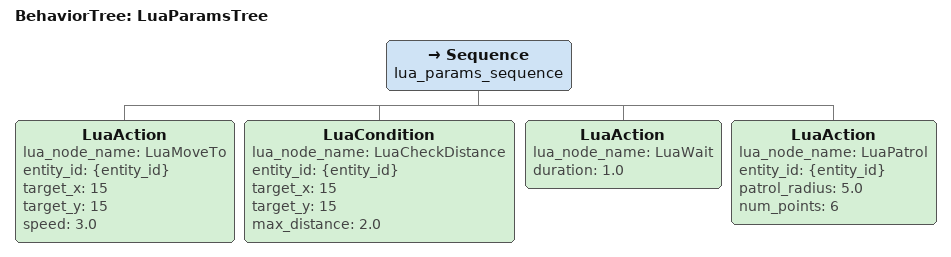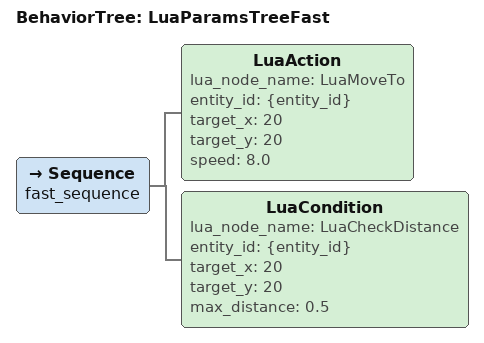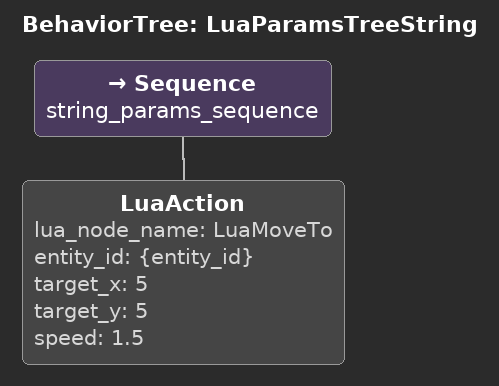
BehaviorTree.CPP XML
<?xml version="1.0"?>
<root main_tree_to_execute="LuaParamsTree">

    <BehaviorTree ID="LuaParamsTree">
        <Sequence name="lua_params_sequence">
            <LuaAction lua_node_name="LuaMoveTo"
                       entity_id="{entity_id}"
                       target_x="15"
                       target_y="15"
                       speed="3.0"/>

            <LuaCondition lua_node_name="LuaCheckDistance"
                          entity_id="{entity_id}"
                          target_x="15"
                          target_y="15"
                          max_distance="2.0"/>

            <!-- Wait action with duration parameter -->
            <LuaAction lua_node_name="LuaWait"
                       duration="1.0"/>

            <!-- Patrol action with multiple parameters -->
            <LuaAction lua_node_name="LuaPatrol"
                       entity_id="{entity_id}"
                       patrol_radius="5.0"
                       num_points="6"/>
        </Sequence>
    </BehaviorTree>

    <!-- Alternative tree with different parameter values -->
    <BehaviorTree ID="LuaParamsTreeFast">
        <Sequence name="fast_sequence">
            <LuaAction lua_node_name="LuaMoveTo"
                       entity_id="{entity_id}"
                       target_x="20"
                       target_y="20"
                       speed="8.0"/>

            <LuaCondition lua_node_name="LuaCheckDistance"
                          entity_id="{entity_id}"
                          target_x="20"
                          target_y="20"
                          max_distance="0.5"/>
        </Sequence>
    </BehaviorTree>

    <!-- Tree demonstrating string parameters -->
    <BehaviorTree ID="LuaParamsTreeString">
        <Sequence name="string_params_sequence">
            <!--
                You can also pass string parameters.
                The Lua function receives all parameters as strings in the params table.
            -->
            <LuaAction lua_node_name="LuaMoveTo"
                       entity_id="{entity_id}"
                       target_x="5"
                       target_y="5"
                       speed="1.5"/>
        </Sequence>
    </BehaviorTree>

</root>
